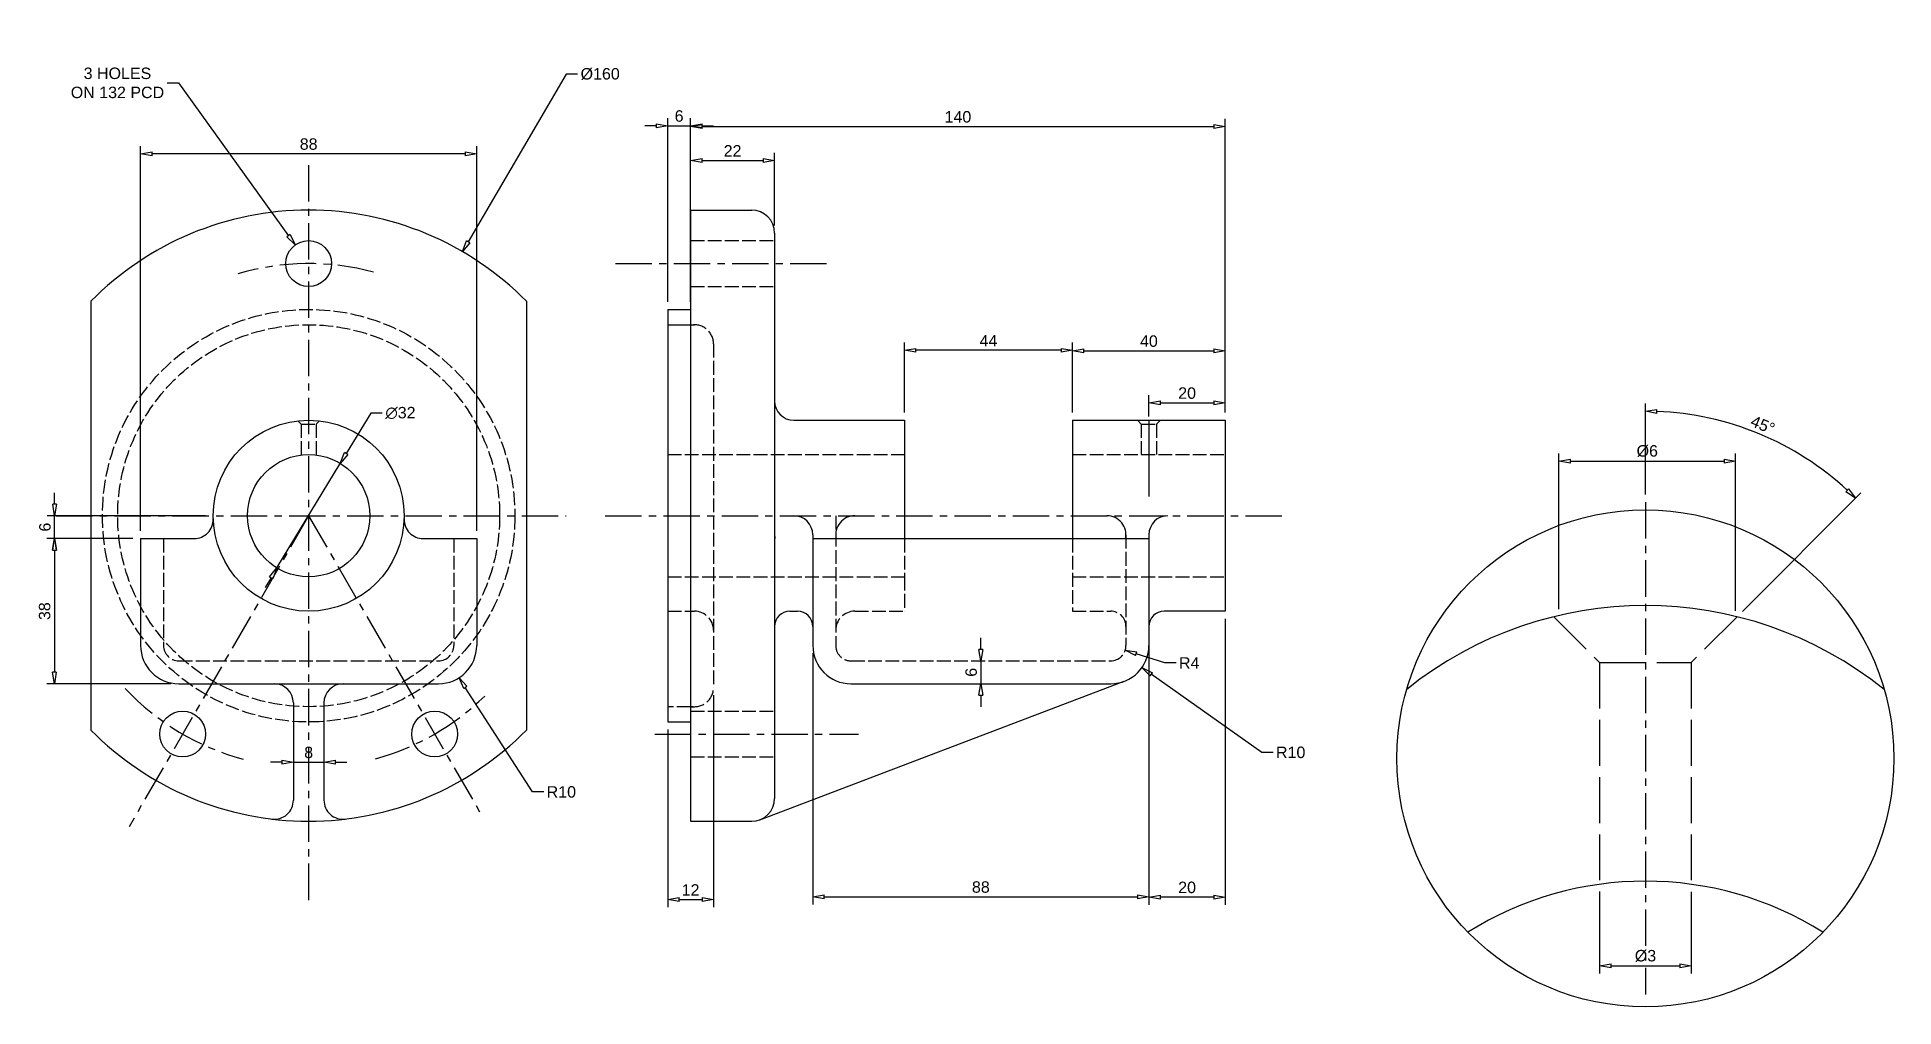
# Model space of a CAD drawing. Header units: millimetres. Extents: x 29 to 515, y 21 to 275.
import ezdxf

# ---------------------------------------------------------------- set-up
doc = ezdxf.new("R2010")
doc.units = ezdxf.units.MM
doc.linetypes.add('ACAD_ISO02W100', pattern=[15, 12, -3])
doc.linetypes.add('CENTER', pattern=[50.8, 31.75, -6.35, 6.35, -6.35])
for name, color, linetype in [('CL', 1, 'CENTER'), ('DIMESNSION', 4, 'Continuous'), ('HL', 5, 'ACAD_ISO02W100')]:
    doc.layers.add(name, color=color, linetype=linetype)
doc.layers.add('SL', color=7, linetype='Continuous', lineweight=30)
doc.styles.get("Standard").update_dxf_attribs({"font": 'arial.ttf'})
doc.dimstyles.new('170150A', dxfattribs={"dimtxt": 3, "dimasz": 3, "dimexe": 2, "dimexo": 2, "dimgap": 1, "dimtad": 1, "dimdsep": 46, "dimtxsty": 'Standard', "dimblk": 'CLOSEDBLANK', "dimcen": 0, "dimadec": 0, "dimazin": 0, "dimtfac": 1, "dimtmove": 0, "dimatfit": 3, "dimldrblk": 'CLOSEDBLANK', "dimfxl": 1, "dimarcsym": 0})
doc.dimstyles.new('170150A$3', dxfattribs={"dimtxt": 3, "dimasz": 3, "dimexe": 2, "dimexo": 2, "dimgap": 1, "dimtad": 0, "dimtih": 1, "dimtoh": 1, "dimdsep": 46, "dimtxsty": 'Standard', "dimblk": 'CLOSEDBLANK', "dimcen": 0, "dimadec": 0, "dimazin": 0, "dimtfac": 1, "dimtmove": 0, "dimatfit": 3, "dimldrblk": 'CLOSEDBLANK', "dimfxl": 1, "dimarcsym": 0})
doc.dimstyles.new('Copy of 170150A', dxfattribs={"dimtxt": 3, "dimasz": 3, "dimexe": 2, "dimexo": 2, "dimgap": 1, "dimtad": 0, "dimtih": 1, "dimtoh": 1, "dimdsep": 46, "dimtxsty": 'Standard', "dimblk": 'CLOSEDBLANK', "dimcen": 0, "dimadec": 0, "dimazin": 0, "dimtfac": 1, "dimtofl": 0, "dimtmove": 0, "dimatfit": 3, "dimldrblk": 'CLOSEDBLANK', "dimfxl": 1, "dimarcsym": 0})

# ---------------------------------------------------------------- blocks, each defined once
blk = doc.blocks.new('_ClosedBlank')
at = {"color": 0, "linetype": 'ByBlock', "lineweight": -2}
for p, q in [((-1, 0.17), (0, 0)), ((-1, 0.17), (-1, -0.17)), ((0, 0), (-1, -0.17))]:
    blk.add_line(p, q, dxfattribs=at)
blk = doc.blocks.new('*D13')
at = {"layer": 'Defpoints', "color": 0, "transparency": 16777216}
for p in [(33.49, 150), (75, 150), (56, 144)]:
    blk.add_point(p, dxfattribs=at)
at = {"layer": 'DIMESNSION', "color": 0, "lineweight": -2, "transparency": 16777216}
for p, q in [((33.49, 153), (33.49, 156)), ((73, 150), (31.49, 150)), ((33.49, 144), (33.49, 150)), ((54, 144), (31.49, 144)), ((33.49, 141), (33.49, 138))]:
    blk.add_line(p, q, dxfattribs=at)
at = {"layer": 'DIMESNSION', "color": 0, "lineweight": -2, "transparency": 16777216, "xscale": 3, "yscale": 3, "zscale": 3}
for p, rotation in [((33.49, 150), 270), ((33.49, 144), 90)]:
    blk.add_blockref('_ClosedBlank', p, dxfattribs=dict(at, rotation=rotation))
at = {"layer": 'DIMESNSION', "color": 0, "transparency": 16777216, "insert": (30.96, 147), "char_height": 3, "attachment_point": 5, "rotation": 90}
blk.add_mtext('6', dxfattribs=at)
blk = doc.blocks.new('*D14')
at = {"layer": 'Defpoints', "color": 0, "transparency": 16777216}
for p in [(56, 144), (33.41, 106), (66, 106)]:
    blk.add_point(p, dxfattribs=at)
at = {"layer": 'DIMESNSION', "color": 0, "lineweight": -2, "transparency": 16777216}
for p, q in [((54, 144), (31.41, 144)), ((33.41, 141), (33.41, 109)), ((64, 106), (31.41, 106))]:
    blk.add_line(p, q, dxfattribs=at)
at = {"layer": 'DIMESNSION', "color": 0, "lineweight": -2, "transparency": 16777216, "xscale": 3, "yscale": 3, "zscale": 3}
for p, rotation in [((33.41, 144), 90), ((33.41, 106), 270)]:
    blk.add_blockref('_ClosedBlank', p, dxfattribs=dict(at, rotation=rotation))
at = {"layer": 'DIMESNSION', "color": 0, "transparency": 16777216, "insert": (30.88, 125), "char_height": 3, "attachment_point": 5, "rotation": 90}
blk.add_mtext('38', dxfattribs=at)
blk = doc.blocks.new('*D15')
at = {"layer": 'Defpoints', "color": 0, "transparency": 16777216}
for p in [(96, 88.27), (104, 88.27), (104, 85.48)]:
    blk.add_point(p, dxfattribs=at)
at = {"layer": 'DIMESNSION', "color": 0, "lineweight": -2, "transparency": 16777216}
for p, q in [((93, 85.48), (90, 85.48)), ((96, 86.27), (96, 83.48)), ((96, 85.48), (104, 85.48)), ((104, 86.27), (104, 83.48)), ((107, 85.48), (110, 85.48))]:
    blk.add_line(p, q, dxfattribs=at)
at = {"layer": 'DIMESNSION', "color": 0, "lineweight": -2, "transparency": 16777216, "xscale": 3, "yscale": 3, "zscale": 3}
blk.add_blockref('_ClosedBlank', (96, 85.48), dxfattribs=at)
at = {"layer": 'DIMESNSION', "color": 0, "lineweight": -2, "transparency": 16777216, "xscale": 3, "yscale": 3, "zscale": 3, "rotation": 180}
blk.add_blockref('_ClosedBlank', (104, 85.48), dxfattribs=at)
at = {"layer": 'DIMESNSION', "color": 0, "transparency": 16777216, "insert": (100, 88.01), "char_height": 3, "attachment_point": 5}
blk.add_mtext('8', dxfattribs=at)
blk = doc.blocks.new('*D16')
at = {"layer": 'Defpoints', "color": 0, "transparency": 16777216}
for p in [(56, 244.74), (56, 144), (144, 144)]:
    blk.add_point(p, dxfattribs=at)
at = {"layer": 'DIMESNSION', "color": 0, "lineweight": -2, "transparency": 16777216}
for p, q in [((56, 146), (56, 246.74)), ((141, 244.74), (59, 244.74)), ((144, 146), (144, 246.74))]:
    blk.add_line(p, q, dxfattribs=at)
at = {"layer": 'DIMESNSION', "color": 0, "lineweight": -2, "transparency": 16777216, "xscale": 3, "yscale": 3, "zscale": 3, "rotation": 180}
blk.add_blockref('_ClosedBlank', (56, 244.74), dxfattribs=at)
at = {"layer": 'DIMESNSION', "color": 0, "lineweight": -2, "transparency": 16777216, "xscale": 3, "yscale": 3, "zscale": 3}
blk.add_blockref('_ClosedBlank', (144, 244.74), dxfattribs=at)
at = {"layer": 'DIMESNSION', "color": 0, "transparency": 16777216, "insert": (100, 247.27), "char_height": 3, "attachment_point": 5}
blk.add_mtext('88', dxfattribs=at)
blk = doc.blocks.new('*D17')
at = {"layer": 'Defpoints', "color": 0, "transparency": 16777216}
for p in [(222, 243.01), (200, 230), (222, 224)]:
    blk.add_point(p, dxfattribs=at)
at = {"layer": 'DIMESNSION', "color": 0, "lineweight": -2, "transparency": 16777216}
for p, q in [((200, 232), (200, 245.01)), ((222, 226), (222, 245.01)), ((203, 243.01), (219, 243.01))]:
    blk.add_line(p, q, dxfattribs=at)
at = {"layer": 'DIMESNSION', "color": 0, "lineweight": -2, "transparency": 16777216, "xscale": 3, "yscale": 3, "zscale": 3, "rotation": 180}
blk.add_blockref('_ClosedBlank', (200, 243.01), dxfattribs=at)
at = {"layer": 'DIMESNSION', "color": 0, "lineweight": -2, "transparency": 16777216, "xscale": 3, "yscale": 3, "zscale": 3}
blk.add_blockref('_ClosedBlank', (222, 243.01), dxfattribs=at)
at = {"layer": 'DIMESNSION', "color": 0, "transparency": 16777216, "insert": (211, 245.52), "char_height": 3, "attachment_point": 5}
blk.add_mtext('22', dxfattribs=at)
blk = doc.blocks.new('*D18')
at = {"layer": 'Defpoints', "color": 0, "transparency": 16777216}
for p in [(200, 252.09), (194, 204), (200, 204)]:
    blk.add_point(p, dxfattribs=at)
at = {"layer": 'DIMESNSION', "color": 0, "lineweight": -2, "transparency": 16777216}
for p, q in [((194, 206), (194, 254.09)), ((200, 206), (200, 254.09)), ((191, 252.09), (188, 252.09)), ((194, 252.09), (200, 252.09)), ((203, 252.09), (206, 252.09))]:
    blk.add_line(p, q, dxfattribs=at)
at = {"layer": 'DIMESNSION', "color": 0, "lineweight": -2, "transparency": 16777216, "xscale": 3, "yscale": 3, "zscale": 3}
blk.add_blockref('_ClosedBlank', (194, 252.09), dxfattribs=at)
at = {"layer": 'DIMESNSION', "color": 0, "lineweight": -2, "transparency": 16777216, "xscale": 3, "yscale": 3, "zscale": 3, "rotation": 180}
blk.add_blockref('_ClosedBlank', (200, 252.09), dxfattribs=at)
at = {"layer": 'DIMESNSION', "color": 0, "transparency": 16777216, "insert": (197, 254.62), "char_height": 3, "attachment_point": 5}
blk.add_mtext('6', dxfattribs=at)
blk = doc.blocks.new('*D19')
at = {"layer": 'Defpoints', "color": 0, "transparency": 16777216}
for p in [(340, 251.87), (200, 230), (340, 175)]:
    blk.add_point(p, dxfattribs=at)
at = {"layer": 'DIMESNSION', "color": 0, "lineweight": -2, "transparency": 16777216}
for p, q in [((200, 232), (200, 253.87)), ((340, 177), (340, 253.87)), ((203, 251.87), (337, 251.87))]:
    blk.add_line(p, q, dxfattribs=at)
at = {"layer": 'DIMESNSION', "color": 0, "lineweight": -2, "transparency": 16777216, "xscale": 3, "yscale": 3, "zscale": 3, "rotation": 180}
blk.add_blockref('_ClosedBlank', (200, 251.87), dxfattribs=at)
at = {"layer": 'DIMESNSION', "color": 0, "lineweight": -2, "transparency": 16777216, "xscale": 3, "yscale": 3, "zscale": 3}
blk.add_blockref('_ClosedBlank', (340, 251.87), dxfattribs=at)
at = {"layer": 'DIMESNSION', "color": 0, "transparency": 16777216, "insert": (270, 254.4), "char_height": 3, "attachment_point": 5}
blk.add_mtext('140', dxfattribs=at)
blk = doc.blocks.new('*D20')
at = {"layer": 'Defpoints', "color": 0, "transparency": 16777216}
for p in [(276, 112), (276, 106), (276, 106)]:
    blk.add_point(p, dxfattribs=at)
at = {"layer": 'DIMESNSION', "color": 0, "lineweight": -2, "transparency": 16777216}
for p, q in [((276, 115), (276, 118)), ((276, 112), (276, 106)), ((278, 112), (278, 112)), ((276, 103), (276, 100))]:
    blk.add_line(p, q, dxfattribs=at)
at = {"layer": 'DIMESNSION', "color": 0, "lineweight": -2, "transparency": 16777216, "xscale": 3, "yscale": 3, "zscale": 3}
for p, rotation in [((276, 112), 270), ((276, 106), 90)]:
    blk.add_blockref('_ClosedBlank', p, dxfattribs=dict(at, rotation=rotation))
at = {"layer": 'DIMESNSION', "color": 0, "transparency": 16777216, "insert": (273.47, 109), "char_height": 3, "attachment_point": 5, "rotation": 90}
blk.add_mtext('6', dxfattribs=at)
blk = doc.blocks.new('*D21')
at = {"layer": 'Defpoints', "color": 0, "transparency": 16777216}
for p in [(320, 125), (340, 125), (320, 50.15)]:
    blk.add_point(p, dxfattribs=at)
at = {"layer": 'DIMESNSION', "color": 0, "lineweight": -2, "transparency": 16777216}
for p, q in [((320, 123), (320, 48.15)), ((340, 123), (340, 48.15)), ((337, 50.15), (323, 50.15))]:
    blk.add_line(p, q, dxfattribs=at)
at = {"layer": 'DIMESNSION', "color": 0, "lineweight": -2, "transparency": 16777216, "xscale": 3, "yscale": 3, "zscale": 3, "rotation": 180}
blk.add_blockref('_ClosedBlank', (320, 50.15), dxfattribs=at)
at = {"layer": 'DIMESNSION', "color": 0, "lineweight": -2, "transparency": 16777216, "xscale": 3, "yscale": 3, "zscale": 3}
blk.add_blockref('_ClosedBlank', (340, 50.15), dxfattribs=at)
at = {"layer": 'DIMESNSION', "color": 0, "transparency": 16777216, "insert": (330, 52.68), "char_height": 3, "attachment_point": 5}
blk.add_mtext('20', dxfattribs=at)
blk = doc.blocks.new('*D22')
at = {"layer": 'Defpoints', "color": 0, "transparency": 16777216}
for p in [(232, 116), (320, 116), (320, 50.23)]:
    blk.add_point(p, dxfattribs=at)
at = {"layer": 'DIMESNSION', "color": 0, "lineweight": -2, "transparency": 16777216}
for p, q in [((232, 114), (232, 48.23)), ((320, 114), (320, 48.23)), ((235, 50.23), (317, 50.23))]:
    blk.add_line(p, q, dxfattribs=at)
at = {"layer": 'DIMESNSION', "color": 0, "lineweight": -2, "transparency": 16777216, "xscale": 3, "yscale": 3, "zscale": 3, "rotation": 180}
blk.add_blockref('_ClosedBlank', (232, 50.23), dxfattribs=at)
at = {"layer": 'DIMESNSION', "color": 0, "lineweight": -2, "transparency": 16777216, "xscale": 3, "yscale": 3, "zscale": 3}
blk.add_blockref('_ClosedBlank', (320, 50.23), dxfattribs=at)
at = {"layer": 'DIMESNSION', "color": 0, "transparency": 16777216, "insert": (276, 52.77), "char_height": 3, "attachment_point": 5}
blk.add_mtext('88', dxfattribs=at)
blk = doc.blocks.new('*D23')
at = {"layer": 'Defpoints', "color": 0, "transparency": 16777216}
for p in [(206, 105), (194, 96), (206, 49.52)]:
    blk.add_point(p, dxfattribs=at)
at = {"layer": 'DIMESNSION', "color": 0, "lineweight": -2, "transparency": 16777216}
for p, q in [((206, 103), (206, 47.52)), ((194, 94), (194, 47.52)), ((197, 49.52), (203, 49.52))]:
    blk.add_line(p, q, dxfattribs=at)
at = {"layer": 'DIMESNSION', "color": 0, "lineweight": -2, "transparency": 16777216, "xscale": 3, "yscale": 3, "zscale": 3, "rotation": 180}
blk.add_blockref('_ClosedBlank', (194, 49.52), dxfattribs=at)
at = {"layer": 'DIMESNSION', "color": 0, "lineweight": -2, "transparency": 16777216, "xscale": 3, "yscale": 3, "zscale": 3}
blk.add_blockref('_ClosedBlank', (206, 49.52), dxfattribs=at)
at = {"layer": 'DIMESNSION', "color": 0, "transparency": 16777216, "insert": (200, 52.02), "char_height": 3, "attachment_point": 5}
blk.add_mtext('12', dxfattribs=at)
blk = doc.blocks.new('*D24')
at = {"layer": 'Defpoints', "color": 0, "transparency": 16777216}
for p in [(340, 179.55), (320, 174), (340, 175)]:
    blk.add_point(p, dxfattribs=at)
at = {"layer": 'DIMESNSION', "color": 0, "lineweight": -2, "transparency": 16777216}
for p, q in [((320, 176), (320, 181.55)), ((340, 177), (340, 181.55)), ((323, 179.55), (337, 179.55))]:
    blk.add_line(p, q, dxfattribs=at)
at = {"layer": 'DIMESNSION', "color": 0, "lineweight": -2, "transparency": 16777216, "xscale": 3, "yscale": 3, "zscale": 3, "rotation": 180}
blk.add_blockref('_ClosedBlank', (320, 179.55), dxfattribs=at)
at = {"layer": 'DIMESNSION', "color": 0, "lineweight": -2, "transparency": 16777216, "xscale": 3, "yscale": 3, "zscale": 3}
blk.add_blockref('_ClosedBlank', (340, 179.55), dxfattribs=at)
at = {"layer": 'DIMESNSION', "color": 0, "transparency": 16777216, "insert": (330, 182.08), "char_height": 3, "attachment_point": 5}
blk.add_mtext('20', dxfattribs=at)
blk = doc.blocks.new('*D25')
at = {"layer": 'Defpoints', "color": 0, "transparency": 16777216}
for p in [(340, 193.15), (300, 175), (340, 175)]:
    blk.add_point(p, dxfattribs=at)
at = {"layer": 'DIMESNSION', "color": 0, "lineweight": -2, "transparency": 16777216}
for p, q in [((300, 177), (300, 195.15)), ((340, 177), (340, 195.15)), ((303, 193.15), (337, 193.15))]:
    blk.add_line(p, q, dxfattribs=at)
at = {"layer": 'DIMESNSION', "color": 0, "lineweight": -2, "transparency": 16777216, "xscale": 3, "yscale": 3, "zscale": 3, "rotation": 180}
blk.add_blockref('_ClosedBlank', (300, 193.15), dxfattribs=at)
at = {"layer": 'DIMESNSION', "color": 0, "lineweight": -2, "transparency": 16777216, "xscale": 3, "yscale": 3, "zscale": 3}
blk.add_blockref('_ClosedBlank', (340, 193.15), dxfattribs=at)
at = {"layer": 'DIMESNSION', "color": 0, "transparency": 16777216, "insert": (320, 195.69), "char_height": 3, "attachment_point": 5}
blk.add_mtext('40', dxfattribs=at)
blk = doc.blocks.new('*D26')
at = {"layer": 'Defpoints', "color": 0, "transparency": 16777216}
for p in [(256, 193.3), (256, 175), (300, 175)]:
    blk.add_point(p, dxfattribs=at)
at = {"layer": 'DIMESNSION', "color": 0, "lineweight": -2, "transparency": 16777216}
for p, q in [((256, 177), (256, 195.3)), ((300, 177), (300, 195.3)), ((297, 193.3), (259, 193.3))]:
    blk.add_line(p, q, dxfattribs=at)
at = {"layer": 'DIMESNSION', "color": 0, "lineweight": -2, "transparency": 16777216, "xscale": 3, "yscale": 3, "zscale": 3, "rotation": 180}
blk.add_blockref('_ClosedBlank', (256, 193.3), dxfattribs=at)
at = {"layer": 'DIMESNSION', "color": 0, "lineweight": -2, "transparency": 16777216, "xscale": 3, "yscale": 3, "zscale": 3}
blk.add_blockref('_ClosedBlank', (300, 193.3), dxfattribs=at)
at = {"layer": 'DIMESNSION', "color": 0, "transparency": 16777216, "insert": (278, 195.8), "char_height": 3, "attachment_point": 5}
blk.add_mtext('44', dxfattribs=at)
blk = doc.blocks.new('*D27')
at = {"layer": 'Defpoints', "color": 0, "transparency": 16777216}
for p in [(140.28, 219.12), (100, 150)]:
    blk.add_point(p, dxfattribs=at)
at = {"layer": 'DIMESNSION', "color": 0, "lineweight": -2, "transparency": 16777216}
for p, q in [((167.39, 265.63), (141.79, 221.71)), ((170.39, 265.63), (167.39, 265.63))]:
    blk.add_line(p, q, dxfattribs=at)
at = {"layer": 'DIMESNSION', "color": 0, "lineweight": -2, "transparency": 16777216, "xscale": 3, "yscale": 3, "zscale": 3, "rotation": 239.7678456372698}
blk.add_blockref('_ClosedBlank', (140.28, 219.12), dxfattribs=at)
at = {"layer": 'DIMESNSION', "color": 0, "transparency": 16777216, "insert": (176.33, 265.63), "char_height": 3, "attachment_point": 5}
blk.add_mtext('%%C160', dxfattribs=at)
blk = doc.blocks.new('*D28')
at = {"layer": 'Defpoints', "color": 0, "transparency": 16777216}
for p in [(96.49, 220.87), (100, 216)]:
    blk.add_point(p, dxfattribs=at)
at = {"layer": 'DIMESNSION', "color": 0, "lineweight": -2, "transparency": 16777216}
for p, q in [((62.96, 263.29), (65.96, 263.29)), ((65.96, 263.29), (94.74, 223.3))]:
    blk.add_line(p, q, dxfattribs=at)
at = {"layer": 'DIMESNSION', "color": 0, "lineweight": -2, "transparency": 16777216, "xscale": 3, "yscale": 3, "zscale": 3, "rotation": 305.7499649802184}
blk.add_blockref('_ClosedBlank', (96.49, 220.87), dxfattribs=at)
at = {"layer": 'DIMESNSION', "color": 0, "transparency": 16777216, "insert": (49.94, 263.29), "char_height": 3, "attachment_point": 5}
blk.add_mtext('3 HOLES \\PON 132 PCD', dxfattribs=at)
blk = doc.blocks.new('*D29')
at = {"layer": 'Defpoints', "color": 0, "transparency": 16777216}
for p in [(134, 116), (139.4, 107.58)]:
    blk.add_point(p, dxfattribs=at)
at = {"layer": 'DIMESNSION', "color": 0, "lineweight": -2, "transparency": 16777216}
for p, q in [((158.58, 77.67), (141.02, 105.06)), ((161.58, 77.67), (158.58, 77.67))]:
    blk.add_line(p, q, dxfattribs=at)
at = {"layer": 'DIMESNSION', "color": 0, "lineweight": -2, "transparency": 16777216, "xscale": 3, "yscale": 3, "zscale": 3, "rotation": 122.6718548561868}
blk.add_blockref('_ClosedBlank', (139.4, 107.58), dxfattribs=at)
at = {"layer": 'DIMESNSION', "color": 0, "transparency": 16777216, "insert": (166.16, 77.67), "char_height": 3, "attachment_point": 5}
blk.add_mtext('R10', dxfattribs=at)
blk = doc.blocks.new('*D30')
at = {"layer": 'Defpoints', "color": 0, "transparency": 16777216}
for p in [(310, 116), (318.16, 110.22)]:
    blk.add_point(p, dxfattribs=at)
at = {"layer": 'DIMESNSION', "color": 0, "lineweight": -2, "transparency": 16777216}
for p, q in [((349.54, 88.03), (320.61, 108.49)), ((352.54, 88.03), (349.54, 88.03))]:
    blk.add_line(p, q, dxfattribs=at)
at = {"layer": 'DIMESNSION', "color": 0, "lineweight": -2, "transparency": 16777216, "xscale": 3, "yscale": 3, "zscale": 3, "rotation": 144.7238778194807}
blk.add_blockref('_ClosedBlank', (318.16, 110.22), dxfattribs=at)
at = {"layer": 'DIMESNSION', "color": 0, "transparency": 16777216, "insert": (357.12, 88.03), "char_height": 3, "attachment_point": 5}
blk.add_mtext('R10', dxfattribs=at)
blk = doc.blocks.new('*D31')
at = {"layer": 'Defpoints', "color": 0, "transparency": 16777216}
for p in [(310, 116), (313.81, 114.77)]:
    blk.add_point(p, dxfattribs=at)
at = {"layer": 'DIMESNSION', "color": 0, "lineweight": -2, "transparency": 16777216}
for p, q in [((324.15, 111.44), (316.66, 113.85)), ((327.15, 111.44), (324.15, 111.44))]:
    blk.add_line(p, q, dxfattribs=at)
at = {"layer": 'DIMESNSION', "color": 0, "lineweight": -2, "transparency": 16777216, "xscale": 3, "yscale": 3, "zscale": 3, "rotation": 162.1180786070049}
blk.add_blockref('_ClosedBlank', (313.81, 114.77), dxfattribs=at)
at = {"layer": 'DIMESNSION', "color": 0, "transparency": 16777216, "insert": (330.56, 111.44), "char_height": 3, "attachment_point": 5}
blk.add_mtext('R4', dxfattribs=at)
blk = doc.blocks.new('*D32')
at = {"layer": 'Defpoints', "color": 0, "transparency": 16777216}
for p in [(108.29, 163.69), (91.71, 136.31)]:
    blk.add_point(p, dxfattribs=at)
at = {"layer": 'DIMESNSION', "color": 0, "lineweight": -2, "transparency": 16777216}
for p, q in [((116.28, 176.88), (109.84, 166.25)), ((119.28, 176.88), (116.28, 176.88)), ((91.71, 136.31), (108.29, 163.69)), ((90.16, 133.75), (88.6, 131.18))]:
    blk.add_line(p, q, dxfattribs=at)
at = {"layer": 'DIMESNSION', "color": 0, "lineweight": -2, "transparency": 16777216, "xscale": 3, "yscale": 3, "zscale": 3}
for p, rotation in [((108.29, 163.69), 238.8021619542612), ((91.71, 136.31), 58.80216195426122)]:
    blk.add_blockref('_ClosedBlank', p, dxfattribs=dict(at, rotation=rotation))
at = {"layer": 'DIMESNSION', "color": 0, "transparency": 16777216, "insert": (124.04, 176.88), "char_height": 3, "attachment_point": 5}
blk.add_mtext('∅32', dxfattribs=at)
blk = doc.blocks.new('*D39')
at = {"layer": 'Defpoints', "color": 0, "transparency": 16777216}
for p in [(473.61, 164.29), (427.37, 123.51), (473.61, 123.12)]:
    blk.add_point(p, dxfattribs=at)
at = {"layer": 'DIMESNSION', "color": 0, "lineweight": -2, "transparency": 16777216}
for p, q in [((427.37, 125.51), (427.37, 166.29)), ((473.61, 125.12), (473.61, 166.29)), ((430.37, 164.29), (470.61, 164.29))]:
    blk.add_line(p, q, dxfattribs=at)
at = {"layer": 'DIMESNSION', "color": 0, "lineweight": -2, "transparency": 16777216, "xscale": 3, "yscale": 3, "zscale": 3, "rotation": 180}
blk.add_blockref('_ClosedBlank', (427.37, 164.29), dxfattribs=at)
at = {"layer": 'DIMESNSION', "color": 0, "lineweight": -2, "transparency": 16777216, "xscale": 3, "yscale": 3, "zscale": 3}
blk.add_blockref('_ClosedBlank', (473.61, 164.29), dxfattribs=at)
at = {"layer": 'DIMESNSION', "color": 0, "transparency": 16777216, "insert": (450.49, 166.91), "char_height": 3, "attachment_point": 5}
blk.add_mtext('%%C6', dxfattribs=at)
blk = doc.blocks.new('*D40')
at = {"layer": 'Defpoints', "color": 0, "transparency": 16777216}
for p in [(488.91, 166.94), (450, 153.56), (474, 123.55), (462, 111.55), (450, 24.63)]:
    blk.add_point(p, dxfattribs=at)
at = {"layer": 'DIMESNSION', "color": 0, "lineweight": -2, "transparency": 16777216}
for p, q in [((450, 155.56), (450, 179.36)), ((475.41, 124.96), (506.44, 155.98))]:
    blk.add_line(p, q, dxfattribs=at)
blk.add_arc((450, 99.55), 77.81, 47.2091, 87.7909, dxfattribs=at)
at = {"layer": 'DIMESNSION', "color": 0, "lineweight": -2, "transparency": 16777216, "xscale": 3, "yscale": 3, "zscale": 3}
for p, rotation in [((450, 177.36), 178.8954269480665), ((505.02, 154.57), 316.1045730519339)]:
    blk.add_blockref('_ClosedBlank', p, dxfattribs=dict(at, rotation=rotation))
at = {"layer": 'DIMESNSION', "color": 0, "transparency": 16777216, "insert": (480.74, 173.77), "char_height": 3, "attachment_point": 5, "rotation": 337.5}
blk.add_mtext('45°', dxfattribs=at)
blk = doc.blocks.new('*D41')
at = {"layer": 'Defpoints', "color": 0, "transparency": 16777216}
for p in [(438.02, 53.59), (462.02, 53.53), (462.02, 32.15)]:
    blk.add_point(p, dxfattribs=at)
at = {"layer": 'DIMESNSION', "color": 0, "lineweight": -2, "transparency": 16777216}
for p, q in [((438.02, 51.59), (438.02, 30.15)), ((462.02, 51.53), (462.02, 30.15)), ((441.02, 32.15), (459.02, 32.15))]:
    blk.add_line(p, q, dxfattribs=at)
at = {"layer": 'DIMESNSION', "color": 0, "lineweight": -2, "transparency": 16777216, "xscale": 3, "yscale": 3, "zscale": 3, "rotation": 180}
blk.add_blockref('_ClosedBlank', (438.02, 32.15), dxfattribs=at)
at = {"layer": 'DIMESNSION', "color": 0, "lineweight": -2, "transparency": 16777216, "xscale": 3, "yscale": 3, "zscale": 3}
blk.add_blockref('_ClosedBlank', (462.02, 32.15), dxfattribs=at)
at = {"layer": 'DIMESNSION', "color": 0, "transparency": 16777216, "insert": (450.02, 34.76), "char_height": 3, "attachment_point": 5}
blk.add_mtext('%%C3', dxfattribs=at)

msp = doc.modelspace()

# ---------------------------------------------------------------- linework, layer by layer
at = {"layer": 'CL', "ltscale": 0.3}
for p, q in [((100, 241.792), (100, 48.289)), ((180.371, 216), (236.735, 216)), ((450, 153.559), (450, 24.628)), ((33.897, 150), (167.421, 150)), ((100, 150), (52.996, 68.587)), ((100, 150), (145.141, 71.813)), ((177.658, 150), (355.02, 150)), ((190.664, 92.842), (243.96, 92.842))]:
    msp.add_line(p, q, dxfattribs=at)
for start, end in [(75.06385, 106.3107), (223.31448, 254.93532), (285.34215, 314.32647)]:
    msp.add_arc((100, 150), 66, start, end, dxfattribs=at)
at = {"layer": 'HL', "ltscale": 0.3}
for p, q in [((200, 222), (222, 222)), ((200, 210), (222, 210)), ((200, 200), (201, 200)), ((206, 195), (206, 105)), ((194, 166), (256, 166)), ((300, 166), (340, 166)), ((238, 150), (238, 116)), ((62, 144), (62, 116)), ((138, 144), (138, 116)), ((256, 144), (256, 134)), ((300, 144), (300, 125)), ((314, 145), (314, 116)), ((194, 134), (256, 134)), ((256, 134), (256, 125)), ((300, 134), (340, 134)), ((194, 125), (201, 125)), ((243, 125), (256, 125)), ((300, 125), (310, 125)), ((66, 112), (134, 112)), ((242, 112), (310, 112)), ((200, 100), (194, 100)), ((200, 100), (201, 100)), ((200, 98.842), (222, 98.842)), ((200, 86.842), (222, 86.842))]:
    msp.add_line(p, q, dxfattribs=at)
at = {"layer": 'HL'}
for p, q in [((194, 200), (201, 200)), ((426, 123.548), (438, 111.548)), ((474, 123.548), (462, 111.548)), ((438, 111.548), (438, 53.499)), ((438, 111.548), (462, 111.548)), ((462, 111.548), (462, 53.499))]:
    msp.add_line(p, q, dxfattribs=at)
at = {"layer": 'HL', "lineweight": -3, "ltscale": 0.3}
for p, q in [((98, 174), (97.162, 174.838)), ((98, 174), (102, 174)), ((98, 174), (98, 165.875)), ((102, 174), (102.838, 174.838)), ((102, 174), (102, 165.875)), ((318, 174), (317, 175)), ((318, 174), (318, 166)), ((318, 174), (322, 174)), ((322, 174), (323, 175)), ((322, 174), (322, 166))]:
    msp.add_line(p, q, dxfattribs=at)
at = {"layer": 'HL', "ltscale": 0.3}
for radius in [54, 50]:
    msp.add_circle((100, 150), radius, dxfattribs=at)
for centre, radius, start, end in [((201, 195), 5, 360, 101.53696), ((201, 120), 5, 360, 90), ((243, 120), 5, 90, 180), ((310, 121), 4, 360, 90), ((66, 116), 4, 180, 270), ((134, 116), 4, 270, 0), ((242, 116), 4, 179.9957, 270), ((310, 116), 4, 270, 360), ((201, 105), 5, 258.46304, 360)]:
    msp.add_arc(centre, radius, start, end, dxfattribs=at)
at = {"layer": 'SL'}
for p, q in [((200, 230), (216, 230)), ((200, 230), (200, 70)), ((222, 224), (222, 76)), ((43, 206.134), (43, 93.866)), ((157, 206.134), (157, 93.866)), ((194, 204), (194, 96)), ((256, 175), (256, 144)), ((300, 175), (300, 144)), ((340, 175), (340, 125)), ((56, 144), (56, 116)), ((56, 144), (70.017, 144)), ((129.983, 144), (144, 144)), ((144, 144), (144, 116)), ((232, 145), (232, 116)), ((320, 145), (320, 116)), ((340, 125), (324, 125)), ((66, 106), (134, 106)), ((218.131, 70.391), (313.552, 106.652)), ((96, 101), (96, 75.542)), ((104, 101), (104, 75.542)), ((100, 70), (100.004, 70)), ((200, 70), (216, 70))]:
    msp.add_line(p, q, dxfattribs=at)
at = {"layer": 'SL', "ltscale": 0.3}
for p, q in [((194, 204), (200, 204)), ((227, 175), (256, 175)), ((300, 175), (340, 175)), ((232, 144), (320, 144)), ((226, 125), (228, 125)), ((242, 106), (310, 106)), ((194, 96), (200, 96))]:
    msp.add_line(p, q, dxfattribs=at)
at = {"layer": 'SL', "lineweight": -2}
msp.add_line((320, 175), (320, 155.026), dxfattribs=at)
at = {"layer": 'SL'}
for centre, radius in [((100, 216), 6), ((100, 150), 25), ((100, 150), 16), ((450, 86.471), 65.054), ((67, 92.842), 6), ((133, 92.842), 6)]:
    msp.add_circle(centre, radius, dxfattribs=at)
for centre, radius, start, end in [((100, 150), 80, 44.56131, 135.43869), ((216, 224), 6, 360, 90), ((227, 180), 5, 180, 270), ((70.017, 149), 5, 270, 1.91021), ((129.983, 149), 5, 178.08979, 270), ((227, 145), 5, 360, 90), ((243, 145), 5, 90, 191.53696), ((309, 145), 5, 348.46304, 90), ((325, 145), 5, 90, 180), ((227, 145), 5, 180, 191.53696), ((450, 26.471), 100, 51.32172, 128.67828), ((226, 121), 4, 90, 180), ((228, 121), 4, 360, 90), ((324, 121), 4, 90, 180), ((66, 116), 10, 180, 270), ((134, 116), 10, 270, 0), ((242, 116), 10, 180, 270), ((310, 116), 10, 270, 360), ((91, 101), 5, 0, 90), ((109, 101), 5, 90, 180), ((100, 150), 80, 224.56131, 315.43869), ((91, 75.542), 5, 263.1079, 0), ((109, 75.542), 5, 180, 276.8921), ((216, 76), 6, 270, 360), ((450, -33.204), 87.53, 57.92115, 122.07885)]:
    msp.add_arc(centre, radius, start, end, dxfattribs=at)

# ---------------------------------------------------------------- dimensions: what is measured, and where the dimension line sits
at = {"layer": 'DIMESNSION'}
for center, mpoint, text, picture, middle in [((100, 216), (96.495, 220.869), '3 HOLES \\PON 132 PCD', '*D28', (49.94, 263.291)), ((100, 150), (140.28, 219.119), '%%C160', '*D27', (176.327, 265.632))]:
    dim = msp.add_radius_dim(center=center, mpoint=mpoint, text=text, dimstyle='Copy of 170150A', dxfattribs=at)
    dim.commit()
    dim.dimension.update_dxf_attribs({"geometry": picture, "text_midpoint": middle, "dimtype": 164})
for base, p1, p2, picture, middle in [((200, 252.086), (194, 204), (200, 204), '*D18', (197, 254.618)), ((340, 251.868), (200, 230), (340, 175), '*D19', (270, 254.4)), ((56, 244.741), (144, 144), (56, 144), '*D16', (100, 247.272)), ((222, 243.012), (200, 230), (222, 224), '*D17', (211, 245.519)), ((256, 193.296), (300, 175), (256, 175), '*D26', (278, 195.796)), ((340, 193.155), (300, 175), (340, 175), '*D25', (320, 195.686)), ((340, 179.546), (320, 174), (340, 175), '*D24', (330, 182.078)), ((320, 50.151), (340, 125), (320, 125), '*D21', (330, 52.682)), ((320, 50.233), (232, 116), (320, 116), '*D22', (276, 52.765)), ((206, 49.516), (194, 96), (206, 105), '*D23', (200, 52.022)), ((104, 85.476), (96, 88.271), (104, 88.271), '*D15', (100, 88.008))]:
    dim = msp.add_linear_dim(base=base, p1=p1, p2=p2, dimstyle='170150A', dxfattribs=at)
    dim.commit()
    dim.dimension.update_dxf_attribs({"geometry": picture, "text_midpoint": middle})
dim = msp.add_diameter_dim_2p(p1=(91.712, 136.314), p2=(108.288, 163.686), dimstyle='170150A$3', dxfattribs=at)
dim.commit()
dim.dimension.update_dxf_attribs({"geometry": '*D32', "text_midpoint": (124.043, 176.879), "dimtype": 163})
dim = msp.add_angular_dim_2l(base=(488.906, 166.935), line1=((450, 153.559), (450, 24.628)), line2=((474, 123.548), (462, 111.548)), dimstyle='170150A', dxfattribs=at)
dim.commit()
dim.dimension.update_dxf_attribs({"geometry": '*D40', "text_midpoint": (480.744, 173.77)})
for base, p1, p2, text, picture, middle in [((473.613, 164.293), (427.366, 123.511), (473.613, 123.123), '%%C6', '*D39', (450.489, 166.908)), ((462.019, 32.146), (438.019, 53.588), (462.019, 53.533), '%%C3', '*D41', (450.019, 34.761))]:
    dim = msp.add_linear_dim(base=base, p1=p1, p2=p2, text=text, dimstyle='170150A', dxfattribs=at)
    dim.commit()
    dim.dimension.update_dxf_attribs({"geometry": picture, "text_midpoint": middle})
for base, p1, p2, picture, middle in [((33.49, 150), (56, 144), (75, 150), '*D13', (30.958, 147)), ((33.408, 106), (56, 144), (66, 106), '*D14', (30.875, 125)), ((276, 106), (276, 112), (276, 106), '*D20', (273.468, 109))]:
    dim = msp.add_linear_dim(base=base, p1=p1, p2=p2, angle=90, dimstyle='170150A', dxfattribs=at)
    dim.commit()
    dim.dimension.update_dxf_attribs({"geometry": picture, "text_midpoint": middle})
for center, mpoint, picture, middle in [((134, 116), (139.398, 107.582), '*D29', (166.161, 77.668)), ((310, 116), (318.164, 110.225), '*D30', (357.124, 88.026)), ((310, 116), (313.807, 114.772), '*D31', (330.56, 111.436))]:
    dim = msp.add_radius_dim(center=center, mpoint=mpoint, dimstyle='Copy of 170150A', dxfattribs=at)
    dim.commit()
    dim.dimension.update_dxf_attribs({"geometry": picture, "text_midpoint": middle, "dimtype": 164})

doc.saveas('drawing.dxf')
